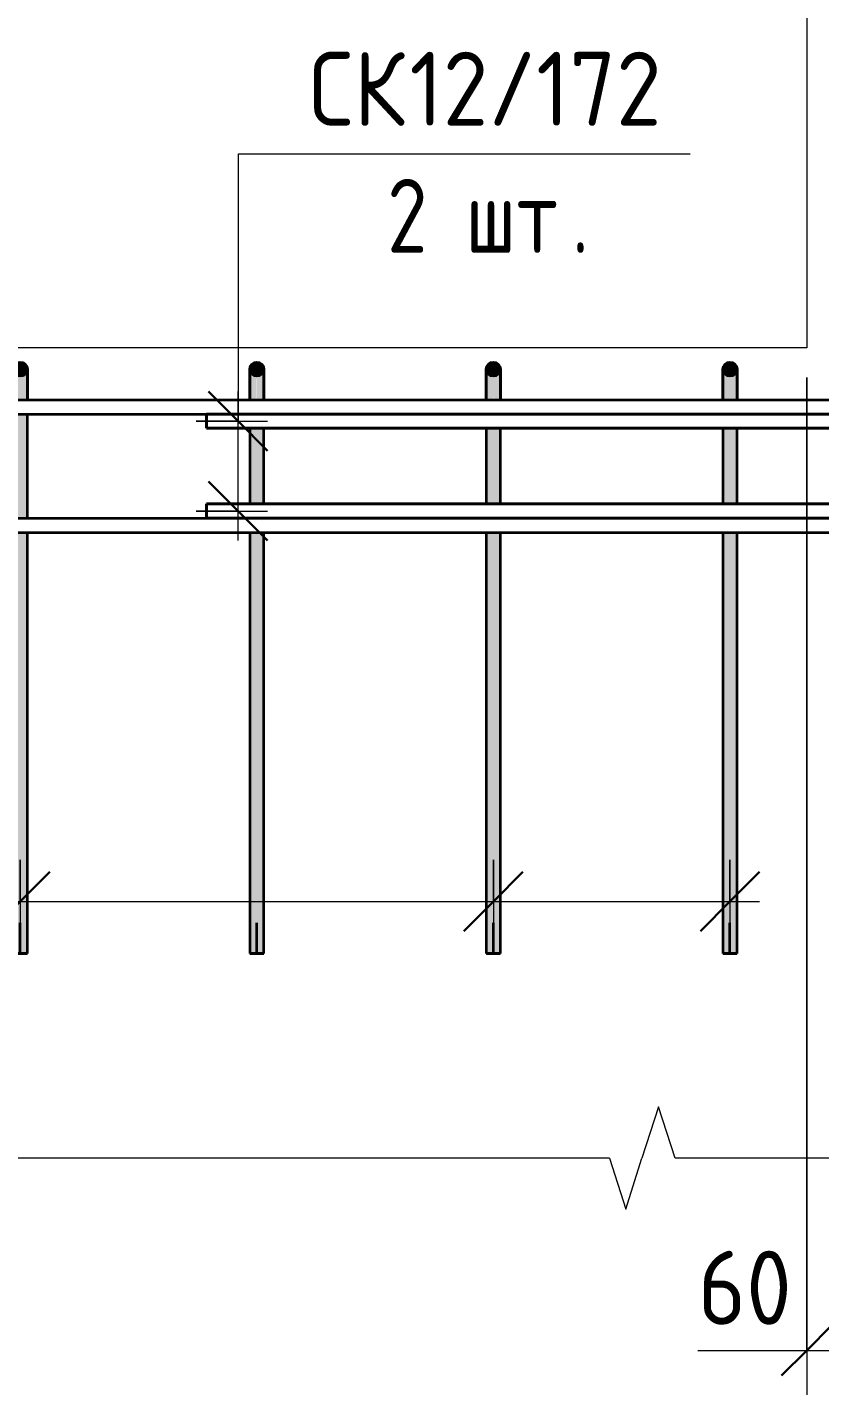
# Model space of a CAD drawing. Header units: millimetres. Extents: x -420 to 46222, y -4716 to 36443.
# Drawn here: x 44489 to 45159, y 530 to 1686 of the extents above; entities that cross this region are included whole.
import ezdxf

# ---------------------------------------------------------------- set-up
doc = ezdxf.new("R2010")
doc.units = ezdxf.units.MM
for name, color, linetype, lineweight in [('AA_Dim', 7, 'Continuous', 9), ('AA_Dim-25', 7, 'Continuous', 9), ('AA_Oformlenie', 7, 'Continuous', 9), ('AA_Vinoska', 7, 'Continuous', 9), ('AF_Stena_Опалубка', 253, 'Continuous', 20), ('KR_Armatura_Tonkie', 7, 'Continuous', 20)]:
    doc.layers.add(name, color=color, linetype=linetype, lineweight=lineweight)
doc.styles.add('ISOCPEUR_6', font='isocpeur.ttf', dxfattribs={"width": 0.9, "height": 62.5})
doc.styles.add('ISOCPEUR_8', font='isocpeur.ttf', dxfattribs={"width": 0.8, "height": 62.5})
doc.dimstyles.new('05_Округл_5мм__прозр__2', dxfattribs={"dimscale": 304.8, "dimtxt": 62.248823, "dimasz": 0.139436, "dimexe": 0.123031, "dimexo": 0.082021, "dimgap": 0.008202, "dimtad": 1, "dimdec": 0, "dimrnd": 5, "dimdsep": 46, "dimtxsty": 'ISOCPEUR_6', "dimblk1": 'OBLIQUE', "dimblk2": 'OBLIQUE', "dimsah": 1, "dimcen": 0.09, "dimdle": 0.123031, "dimazin": 0, "dimtfac": 1, "dimtdec": 4, "dimtix": 1, "dimtmove": 1, "dimatfit": 3, "dimfxl": 1, "dimtvp": 1, "dimtolj": 1, "dimtzin": 0, "dimlwd": 18, "dimlwe": 18, "dimarcsym": 2})
doc.dimstyles.new('10_Раскладка_арматуры_с_засечками_1', dxfattribs={"dimscale": 304.8, "dimtxt": 0.18, "dimasz": 0.164042, "dimexe": 0.082021, "dimexo": 0, "dimgap": 0, "dimtad": 1, "dimdec": 3, "dimrnd": 0.001, "dimdsep": 46, "dimtxsty": 'ISOCPEUR_8', "dimblk1": 'OBLIQUE', "dimblk2": 'OBLIQUE', "dimsah": 1, "dimcen": 0.09, "dimdle": 0.082021, "dimazin": 0, "dimtfac": 1, "dimtdec": 4, "dimtix": 1, "dimtmove": 0, "dimatfit": 3, "dimfxl": 1, "dimtvp": 1, "dimtolj": 1, "dimtzin": 0, "dimlwd": 18, "dimlwe": 18, "dimarcsym": 2})

# ---------------------------------------------------------------- blocks, each defined once
blk = doc.blocks.new('350_Стержень П торец СК-СГ _НесАрм_РабПлоск_ - 350_Стержень П торец СК-СГ _НесАрм_РабПлоск_-V18-Схема обрамления отверстия 1530х1930 _h_')
at = {"layer": 'KR_Armatura_Tonkie', "lineweight": 35}
for points in [[(-32685, 1391), (-32683.4, 1391.2), (-32682, 1391.8), (-32680.8, 1392.8), (-32679.8, 1394), (-32679.2, 1395.4), (-32679, 1397), (-32679.2, 1398.6), (-32679.8, 1400), (-32680.8, 1401.2), (-32682, 1402.2), (-32683.4, 1402.8), (-32685.4, 1402.9), (-32686.6, 1402.8), (-32688, 1402.2), (-32689.2, 1401.2), (-32690.2, 1400), (-32690.8, 1398.6), (-32691, 1397), (-32690.8, 1395.4), (-32690.2, 1394), (-32689.2, 1392.8), (-32688, 1391.8), (-32685.4, 1391.1)], [(-32689.2, 1371), (-32685, 1371), (-32685, 1391), (-32686.6, 1391.2), (-32688.4, 1392.1), (-32689.8, 1393.5), (-32690.4, 1394.6), (-32690.8, 1395.4), (-32690.7, 1392.8), (-32691, 1391.1), (-32690.6, 1372.9), (-32690.2, 1371), (-32689.3, 1371)], [(-32684.8, 1371), (-32679.1, 1371), (-32679.1, 1390.7), (-32679.2, 1393.4), (-32679.2, 1395.4), (-32680.2, 1393.5), (-32681.6, 1392.1), (-32682, 1391.8), (-32683.9, 1391.1), (-32685, 1391), (-32684.9, 1371)], [(-32679, 1390.3), (-32679.3, 1392.7), (-32679.1, 1391.1), (-32679, 1390.4)]]:
    blk.add_hatch(color=256, dxfattribs=at).paths.add_polyline_path(points)
h = blk.add_hatch(color=256, dxfattribs=at)
h.paths.add_polyline_path([(-32690.4, 1371), (-32690.7, 1372.9), (-32690.6, 1371)])
h.paths.add_polyline_path([(-32690.9, 1391.6), (-32690.8, 1394.1), (-32690.9, 1391.8)])
h = blk.add_hatch(color=256, dxfattribs=at)
h.paths.add_polyline_path([(-32685, 903), (-32685, 1259), (-32691, 1259), (-32690.8, 903), (-32686.6, 903)])
h.paths.add_polyline_path([(-32688, 1283), (-32685, 1283), (-32685, 1347), (-32691, 1347), (-32690.8, 1283), (-32688.2, 1283)])
h = blk.add_hatch(color=256, dxfattribs=at)
h.paths.add_polyline_path([(-32685, 903), (-32679, 903), (-32679.2, 1259), (-32685, 1259), (-32685, 949.9)])
h.paths.add_polyline_path([(-32683.7, 1283), (-32679, 1283), (-32679.2, 1347), (-32685, 1347), (-32685, 1283)])
at = {"layer": 'AA_Oformlenie'}
for start, end in [(90, 270), (270, 90)]:
    blk.add_arc((-32685, 1397), 6, start, end, dxfattribs=at)
at = {"layer": 'KR_Armatura_Tonkie', "lineweight": 35}
for p, q in [((-32691, 1347), (-32691, 1283)), ((-32679, 1283), (-32679, 1347)), ((-32691, 1259), (-32691, 903)), ((-32679, 903), (-32679, 1259)), ((-32685, 903), (-32685, 929)), ((-32685, 903), (-32685, 929)), ((-32685, 903), (-32691, 903)), ((-32690.8, 903), (-32685, 903)), ((-32685, 903), (-32690.8, 903)), ((-32690.8, 903), (-32685, 903)), ((-32685, 903), (-32679.2, 903)), ((-32679, 903), (-32685, 903)), ((-32685, 903), (-32679.2, 903)), ((-32679.2, 903), (-32685, 903))]:
    blk.add_line(p, q, dxfattribs=at)
at = {"layer": 'KR_Armatura_Tonkie', "lineweight": 35, "flags": 128}
for points in [[(-32691, 1397), (-32691, 1395), (-32691, 1389.4), (-32691, 1380.6), (-32691, 1371)], [(-32691, 1371), (-32691, 1372.7), (-32691, 1383.2), (-32691, 1391.2), (-32691, 1395.9), (-32691, 1397)], [(-32679, 1371), (-32679, 1372.7), (-32679, 1383.2), (-32679, 1391.2), (-32679, 1395.9), (-32679, 1397)], [(-32679, 1397), (-32679, 1395), (-32679, 1389.4), (-32679, 1380.6), (-32679, 1371)]]:
    blk.add_lwpolyline(points, dxfattribs=at)
at = {"layer": 'KR_Armatura_Tonkie', "lineweight": 35}
blk.add_circle((-32685, 1397), 6, dxfattribs=at)
blk = doc.blocks.new('350_Стержень П торец СК-СГ _НесАрм_РабПлоск_ - 350_Стержень П торец СК-СГ _НесАрм_РабПлоск_-V22-Схема обрамления отверстия 1530х1930 _h_')
at = {"layer": 'KR_Armatura_Tonkie', "lineweight": 35}
for points in [[(-33085, 1391), (-33083.4, 1391.2), (-33082, 1391.8), (-33080.8, 1392.8), (-33079.8, 1394), (-33079.2, 1395.4), (-33079, 1397), (-33079.2, 1398.6), (-33079.8, 1400), (-33080.8, 1401.2), (-33082, 1402.2), (-33084.1, 1402.9), (-33085, 1403), (-33086.6, 1402.8), (-33088, 1402.2), (-33089.2, 1401.2), (-33090.2, 1400), (-33090.8, 1398.6), (-33091, 1397), (-33090.8, 1395.4), (-33090.2, 1394), (-33089.2, 1392.8), (-33088, 1391.8), (-33086.6, 1391.2)], [(-33089.2, 1371), (-33085, 1371), (-33085, 1391), (-33086.6, 1391.2), (-33088.4, 1392.1), (-33089.8, 1393.5), (-33090.4, 1394.6), (-33090.8, 1395.4), (-33090.7, 1392.8), (-33091, 1391.1), (-33090.6, 1372.9), (-33090.2, 1371), (-33089.3, 1371)], [(-33084.8, 1371), (-33079.1, 1371), (-33079.1, 1390.7), (-33079.2, 1393.4), (-33079.2, 1395.4), (-33080.2, 1393.5), (-33081.6, 1392.1), (-33082, 1391.8), (-33084.1, 1391.1), (-33085, 1391), (-33084.9, 1371)], [(-33079, 1390.3), (-33079.3, 1392.7), (-33079.1, 1391.1), (-33079, 1390.4)]]:
    blk.add_hatch(color=256, dxfattribs=at).paths.add_polyline_path(points)
h = blk.add_hatch(color=256, dxfattribs=at)
h.paths.add_polyline_path([(-33090.4, 1371), (-33090.7, 1372.9), (-33090.6, 1371)])
h.paths.add_polyline_path([(-33090.9, 1391.6), (-33090.8, 1394.1), (-33090.9, 1391.8)])
h = blk.add_hatch(color=256, dxfattribs=at)
h.paths.add_polyline_path([(-33085, 903), (-33085, 1259), (-33091, 1259), (-33090.8, 903), (-33086.6, 903)])
h.paths.add_polyline_path([(-33087.8, 1283), (-33085, 1283), (-33085, 1347), (-33091, 1347), (-33090.8, 1283), (-33088, 1283)])
h = blk.add_hatch(color=256, dxfattribs=at)
h.paths.add_polyline_path([(-33085, 903), (-33079, 903), (-33079.2, 1259), (-33085, 1259), (-33085, 949.9)])
h.paths.add_polyline_path([(-33082, 1283), (-33079, 1283), (-33079.2, 1347), (-33085, 1347), (-33085, 1283), (-33082.2, 1283)])
at = {"layer": 'AA_Oformlenie'}
for start, end in [(90, 270), (270, 90)]:
    blk.add_arc((-33085, 1397), 6, start, end, dxfattribs=at)
at = {"layer": 'KR_Armatura_Tonkie', "lineweight": 35}
for p, q in [((-33091, 1347), (-33091, 1283)), ((-33079, 1283), (-33079, 1347)), ((-33091, 1259), (-33091, 903)), ((-33079, 903), (-33079, 1259)), ((-33085, 903), (-33085, 929)), ((-33085, 903), (-33085, 929)), ((-33085, 903), (-33091, 903)), ((-33090.8, 903), (-33085, 903)), ((-33085, 903), (-33090.8, 903)), ((-33090.8, 903), (-33085, 903)), ((-33085, 903), (-33079.2, 903)), ((-33079, 903), (-33085, 903)), ((-33085, 903), (-33079.2, 903)), ((-33079.2, 903), (-33085, 903))]:
    blk.add_line(p, q, dxfattribs=at)
at = {"layer": 'KR_Armatura_Tonkie', "lineweight": 35, "flags": 128}
for points in [[(-33091, 1397), (-33091, 1395), (-33091, 1389.4), (-33091, 1380.6), (-33091, 1371)], [(-33091, 1371), (-33091, 1372.7), (-33091, 1383.2), (-33091, 1391.2), (-33091, 1395.9), (-33091, 1397)], [(-33079, 1371), (-33079, 1372.7), (-33079, 1383.2), (-33079, 1391.2), (-33079, 1395.9), (-33079, 1397)], [(-33079, 1397), (-33079, 1395), (-33079, 1389.4), (-33079, 1380.6), (-33079, 1371)]]:
    blk.add_lwpolyline(points, dxfattribs=at)
at = {"layer": 'KR_Armatura_Tonkie', "lineweight": 35}
blk.add_circle((-33085, 1397), 6, dxfattribs=at)
blk = doc.blocks.new('350_Стержень П торец СК-СГ _НесАрм_РабПлоск_ - 350_Стержень П торец СК-СГ _НесАрм_РабПлоск_-V23-Схема обрамления отверстия 1530х1930 _h_')
at = {"layer": 'KR_Armatura_Tonkie', "lineweight": 35}
for points in [[(-32885, 1391), (-32883.4, 1391.2), (-32882, 1391.8), (-32880.8, 1392.8), (-32879.4, 1395), (-32879.2, 1395.4), (-32879, 1397), (-32879.4, 1399), (-32879.8, 1400), (-32880.8, 1401.2), (-32882, 1402.2), (-32883.4, 1402.8), (-32885, 1403), (-32886.6, 1402.8), (-32888, 1402.2), (-32889.2, 1401.2), (-32890.2, 1400), (-32890.8, 1398.6), (-32891, 1397), (-32890.8, 1395.4), (-32890.2, 1394), (-32889.2, 1392.8), (-32888, 1391.8), (-32886.6, 1391.2)], [(-32890.4, 1371), (-32885, 1371), (-32885, 1391), (-32886.6, 1391.2), (-32888.4, 1392.1), (-32889.8, 1393.5), (-32890.4, 1394.6), (-32890.8, 1395.4), (-32890.7, 1392.8), (-32891, 1391.1), (-32890.6, 1372.9)], [(-32884.8, 1371), (-32879.1, 1371), (-32879.1, 1390.7), (-32879.3, 1392.7), (-32879.2, 1395.4), (-32880.2, 1393.5), (-32881.6, 1392.1), (-32882, 1391.8), (-32883.9, 1391.1), (-32885, 1391), (-32884.9, 1371)], [(-32879, 1390.3), (-32879.3, 1392.7), (-32879.1, 1391.1), (-32879, 1390.4)]]:
    blk.add_hatch(color=256, dxfattribs=at).paths.add_polyline_path(points)
h = blk.add_hatch(color=256, dxfattribs=at)
h.paths.add_polyline_path([(-32890.4, 1371), (-32890.7, 1372.9), (-32890.8, 1371)])
h.paths.add_polyline_path([(-32890.9, 1391.6), (-32890.8, 1394.1), (-32890.9, 1391.8)])
h = blk.add_hatch(color=256, dxfattribs=at)
h.paths.add_polyline_path([(-32885, 903), (-32885, 1259), (-32891, 1259), (-32890.8, 903), (-32886.6, 903)])
h.paths.add_polyline_path([(-32890.3, 1283), (-32885, 1283), (-32885, 1347), (-32891, 1347), (-32890.8, 1283)])
h = blk.add_hatch(color=256, dxfattribs=at)
h.paths.add_polyline_path([(-32885, 903), (-32879, 903), (-32879.2, 1259), (-32885, 1259), (-32885, 949.9)])
h.paths.add_polyline_path([(-32885, 1283), (-32879, 1283), (-32879.2, 1347), (-32885, 1347), (-32885, 1312.5)])
at = {"layer": 'AA_Oformlenie'}
for start, end in [(90, 270), (270, 90)]:
    blk.add_arc((-32885, 1397), 6, start, end, dxfattribs=at)
at = {"layer": 'KR_Armatura_Tonkie', "lineweight": 35}
for p, q in [((-32891, 1347), (-32891, 1283)), ((-32879, 1283), (-32879, 1347)), ((-32891, 1259), (-32891, 903)), ((-32879, 903), (-32879, 1259)), ((-32885, 903), (-32885, 929)), ((-32885, 903), (-32885, 929)), ((-32885, 903), (-32891, 903)), ((-32890.8, 903), (-32885, 903)), ((-32885, 903), (-32890.8, 903)), ((-32890.8, 903), (-32885, 903)), ((-32885, 903), (-32879.3, 903)), ((-32879, 903), (-32885, 903)), ((-32885, 903), (-32879.3, 903)), ((-32879.3, 903), (-32885, 903))]:
    blk.add_line(p, q, dxfattribs=at)
at = {"layer": 'KR_Armatura_Tonkie', "lineweight": 35, "flags": 128}
for points in [[(-32891, 1397), (-32891, 1395), (-32891, 1389.4), (-32891, 1380.6), (-32891, 1371)], [(-32891, 1371), (-32891, 1372.7), (-32891, 1383.2), (-32891, 1391.2), (-32891, 1395.9), (-32891, 1397)], [(-32879, 1371), (-32879, 1372.7), (-32879, 1383.2), (-32879, 1391.2), (-32879, 1395.9), (-32879, 1397)], [(-32879, 1397), (-32879, 1395), (-32879, 1389.4), (-32879, 1380.6), (-32879, 1371)]]:
    blk.add_lwpolyline(points, dxfattribs=at)
at = {"layer": 'KR_Armatura_Tonkie', "lineweight": 35}
blk.add_circle((-32885, 1397), 6, dxfattribs=at)
blk = doc.blocks.new('350_Стержень П торец СК-СГ _НесАрм_РабПлоск_ - 350_Стержень П торец СК-СГ _НесАрм_РабПлоск_-V25-Схема обрамления отверстия 1530х1930 _h_')
at = {"layer": 'KR_Armatura_Tonkie', "lineweight": 35}
for points in [[(-33285, 1391), (-33283.4, 1391.2), (-33282, 1391.8), (-33280.8, 1392.8), (-33279.8, 1394), (-33279.2, 1395.4), (-33279, 1397), (-33279.2, 1398.6), (-33279.8, 1400), (-33280.8, 1401.2), (-33282, 1402.2), (-33283.4, 1402.8), (-33285, 1403), (-33286.6, 1402.8), (-33288.8, 1401.6), (-33289.2, 1401.2), (-33290.2, 1400), (-33290.8, 1398.6), (-33291, 1397), (-33290.8, 1395.4), (-33290.2, 1394), (-33288.8, 1392.4), (-33288, 1391.8), (-33286.6, 1391.2)], [(-33289.2, 1371), (-33285, 1371), (-33285, 1391), (-33286.6, 1391.2), (-33288.8, 1392.4), (-33289.8, 1393.5), (-33290.4, 1394.6), (-33290.8, 1395.4), (-33290.7, 1392.8), (-33291, 1391.1), (-33290.6, 1372.9), (-33290.2, 1371), (-33289.3, 1371)], [(-33284.8, 1371), (-33279.1, 1371), (-33279.1, 1390.7), (-33279.2, 1393.4), (-33279.2, 1395.4), (-33280.2, 1393.5), (-33281.6, 1392.1), (-33282, 1391.8), (-33283.9, 1391.1), (-33285, 1391), (-33284.9, 1371)], [(-33279, 1390.3), (-33279.3, 1392.7), (-33279.1, 1391.1), (-33279, 1390.4)]]:
    blk.add_hatch(color=256, dxfattribs=at).paths.add_polyline_path(points)
h = blk.add_hatch(color=256, dxfattribs=at)
h.paths.add_polyline_path([(-33290.6, 1371), (-33290.4, 1371), (-33290.7, 1372.9), (-33290.8, 1371)])
h.paths.add_polyline_path([(-33290.9, 1391.6), (-33290.8, 1394.1), (-33290.9, 1391.8)])
h = blk.add_hatch(color=256, dxfattribs=at)
h.paths.add_polyline_path([(-33285, 903), (-33285, 1259), (-33291, 1259), (-33290.8, 903), (-33286.6, 903)])
h.paths.add_polyline_path([(-33290.3, 1271), (-33285, 1271), (-33285, 1359), (-33291, 1359), (-33290.8, 1271)])
h = blk.add_hatch(color=256, dxfattribs=at)
h.paths.add_polyline_path([(-33285, 903), (-33279, 903), (-33279.2, 1259), (-33285, 1259), (-33285, 949.9)])
h.paths.add_polyline_path([(-33279.3, 1271), (-33279, 1271), (-33279.2, 1359), (-33285, 1359), (-33285, 1271), (-33279.8, 1271)])
at = {"layer": 'AA_Oformlenie'}
for start, end in [(90, 270), (270, 90)]:
    blk.add_arc((-33285, 1397), 6, start, end, dxfattribs=at)
at = {"layer": 'KR_Armatura_Tonkie', "lineweight": 35}
for p, q in [((-33291, 1359), (-33291, 1271)), ((-33279, 1271), (-33279, 1359)), ((-33291, 1259), (-33291, 903)), ((-33279, 903), (-33279, 1259)), ((-33285, 903), (-33285, 929)), ((-33285, 903), (-33285, 929)), ((-33285, 903), (-33291, 903)), ((-33290.8, 903), (-33285, 903)), ((-33285, 903), (-33290.8, 903)), ((-33290.8, 903), (-33285, 903)), ((-33285, 903), (-33279.2, 903)), ((-33279, 903), (-33285, 903)), ((-33285, 903), (-33279.2, 903)), ((-33279.2, 903), (-33285, 903))]:
    blk.add_line(p, q, dxfattribs=at)
at = {"layer": 'KR_Armatura_Tonkie', "lineweight": 35, "flags": 128}
for points in [[(-33291, 1397), (-33291, 1395), (-33291, 1389.4), (-33291, 1380.6), (-33291, 1371)], [(-33291, 1371), (-33291, 1372.7), (-33291, 1383.2), (-33291, 1391.2), (-33291, 1395.9), (-33291, 1397)], [(-33279, 1371), (-33279, 1372.7), (-33279, 1383.2), (-33279, 1391.2), (-33279, 1395.9), (-33279, 1397)], [(-33279, 1397), (-33279, 1395), (-33279, 1389.4), (-33279, 1380.6), (-33279, 1371)]]:
    blk.add_lwpolyline(points, dxfattribs=at)
at = {"layer": 'KR_Armatura_Tonkie', "lineweight": 35}
blk.add_circle((-33285, 1397), 6, dxfattribs=at)
blk = doc.blocks.new('011_Прямоугольник обрыва _ЭлУзла_ - 011_Прямоугольник обрыва _ЭлУзла_-4186116-Схема обрамления отверстия 1530х1930 _h_')
at = {"layer": 'AA_Oformlenie'}
for p, q in [((-32786.9, 730), (-34010.1, 730)), ((-32120, 730), (-32731.3, 730))]:
    blk.add_line(p, q, dxfattribs=at)
blk = doc.blocks.new('DIMBLOCK126-Схема обрамления отверстия 1530х1930 _h_')
at = {"layer": 'AA_Dim-25', "lineweight": 18}
for p, q in [((45148.4, 1390), (45148.4, 529.9)), ((45148.4, 567.4), (45148.4, 1390)), ((45210.4, 890), (45210.4, 529.9)), ((45210.4, 567.4), (45210.4, 890)), ((45056.3, 567.4), (45160.3, 567.4)), ((45110.9, 567.4), (45210.4, 567.4)), ((45160.3, 567.4), (45179.4, 567.4))]:
    blk.add_line(p, q, dxfattribs=at)
at = {"layer": 'AA_Dim-25', "lineweight": 30}
for p, q in [((45148.4, 567.4), (45169.6, 588.7)), ((45210.4, 567.4), (45231.6, 588.7)), ((45148.4, 567.4), (45127.1, 546.2)), ((45210.4, 567.4), (45189.1, 546.2))]:
    blk.add_line(p, q, dxfattribs=at)
at = {"layer": 'AA_Dim-25', "color": 0, "lineweight": 18, "insert": (45056.3, 651.6), "char_height": 62.5, "width": 94.81, "attachment_point": 1, "line_spacing_factor": 1.149209, "style": 'ISOCPEUR_6'}
blk.add_mtext('60', dxfattribs=at)
blk = doc.blocks.new('_Oblique')
at = {"color": 0, "linetype": 'ByBlock', "lineweight": -2}
blk.add_line((-0.5, -0.5), (0.5, 0.5), dxfattribs=at)
blk = doc.blocks.new('DIMBLOCK132-Схема обрамления отверстия 1530х1930 _h_')
at = {"layer": 'AA_Dim-25', "lineweight": 18}
for p, q in [((44283.4, 982.2), (44283.4, 921.9)), ((44283.4, 946.9), (44283.4, 982.2)), ((44483.4, 982.2), (44483.4, 921.9)), ((44483.4, 946.9), (44483.4, 982.2)), ((44283.4, 946.9), (44483.4, 946.9))]:
    blk.add_line(p, q, dxfattribs=at)
at = {"layer": 'AA_Dim-25', "lineweight": 30}
for p, q in [((44283.4, 946.9), (44308.4, 971.9)), ((44483.4, 946.9), (44508.4, 971.9)), ((44283.4, 946.9), (44258.4, 921.9)), ((44483.4, 946.9), (44458.4, 921.9))]:
    blk.add_line(p, q, dxfattribs=at)
blk = doc.blocks.new('DIMBLOCK133-Схема обрамления отверстия 1530х1930 _h_')
at = {"layer": 'AA_Dim-25', "lineweight": 18}
for p, q in [((44483.4, 982.2), (44483.4, 921.9)), ((44483.4, 946.9), (44483.4, 982.2)), ((44883.4, 982.2), (44883.4, 921.9)), ((44883.4, 946.9), (44883.4, 982.2)), ((44483.4, 946.9), (44883.4, 946.9))]:
    blk.add_line(p, q, dxfattribs=at)
at = {"layer": 'AA_Dim-25', "lineweight": 30}
for p, q in [((44483.4, 946.9), (44508.4, 971.9)), ((44883.4, 946.9), (44908.4, 971.9)), ((44483.4, 946.9), (44458.4, 921.9)), ((44883.4, 946.9), (44858.4, 921.9))]:
    blk.add_line(p, q, dxfattribs=at)
blk = doc.blocks.new('DIMBLOCK134-Схема обрамления отверстия 1530х1930 _h_')
at = {"layer": 'AA_Dim-25', "lineweight": 18}
for p, q in [((44883.4, 982.2), (44883.4, 921.9)), ((44883.4, 946.9), (44883.4, 982.2)), ((45083.4, 982.2), (45083.4, 921.9)), ((45083.4, 946.9), (45083.4, 982.2)), ((44883.4, 946.9), (45108.4, 946.9))]:
    blk.add_line(p, q, dxfattribs=at)
at = {"layer": 'AA_Dim-25', "lineweight": 30}
for p, q in [((44883.4, 946.9), (44908.4, 971.9)), ((45083.4, 946.9), (45108.4, 971.9)), ((44883.4, 946.9), (44858.4, 921.9)), ((45083.4, 946.9), (45058.4, 921.9))]:
    blk.add_line(p, q, dxfattribs=at)
blk = doc.blocks.new('042_М_Арматуры - Диам длина поз _ Комментарий-3662934-Схема обрамления отверстия 1530х1930 _h_')
at = {"layer": 'AA_Vinoska'}
blk.add_line((-35073.4, 947.3), (-34723.4, 947.3), dxfattribs=at)
blk = doc.blocks.new('DIMBLOCK139-Схема обрамления отверстия 1530х1930 _h_')
at = {"layer": 'AA_Dim-25', "lineweight": 30}
for p, q in [((44667.5, 1353), (44642.5, 1378)), ((44667.5, 1353), (44692.5, 1328)), ((44667.5, 1277), (44642.5, 1302)), ((44667.5, 1277), (44692.5, 1252))]:
    blk.add_line(p, q, dxfattribs=at)
at = {"layer": 'AA_Dim-25', "lineweight": 18}
for p, q in [((44667.5, 1252), (44667.5, 1378)), ((44632.1, 1353), (44692.5, 1353)), ((44667.5, 1353), (44632.1, 1353)), ((44632.1, 1277), (44692.5, 1277)), ((44667.5, 1277), (44632.1, 1277))]:
    blk.add_line(p, q, dxfattribs=at)

msp = doc.modelspace()

# ---------------------------------------------------------------- linework, layer by layer
at = {"layer": 'AA_Vinoska'}
for p, q in [((44667.789, 1578.979), (44699.7906, 1578.979)), ((44667.789, 1351.0429), (44667.789, 1578.979)), ((45023.0484, 773.3251), (45008.9713, 730)), ((45037.1256, 730), (45023.0484, 773.3251)), ((44981.4713, 730), (44995.2213, 686.6987)), ((44995.2213, 686.6987), (45008.9713, 730))]:
    msp.add_line(p, q, dxfattribs=at)
at = {"layer": 'AF_Stena_Опалубка'}
for p, q in [((45148.3974, 3345), (45148.3974, 1415)), ((45148.3974, 1415), (43618.3974, 1415))]:
    msp.add_line(p, q, dxfattribs=at)
at = {"layer": 'KR_Armatura_Tonkie', "lineweight": 35}
for p, q in [((43288.0634, 1371), (45458.0634, 1371)), ((43288.0634, 1371), (45458.0634, 1371)), ((43498.0634, 1371), (45358.0634, 1371)), ((43288.0634, 1359), (45458.0634, 1359)), ((43288.0634, 1359), (45458.0634, 1359)), ((43498.0634, 1359), (45358.0634, 1359)), ((44640.8078, 1359), (45413.8078, 1359)), ((44640.8078, 1347), (44640.8078, 1359)), ((45413.8078, 1359), (44640.8078, 1359)), ((44640.8078, 1359), (44640.8078, 1347)), ((44640.8078, 1347), (45413.8078, 1347)), ((45413.8078, 1347), (44640.8078, 1347)), ((44640.8078, 1283), (45413.8078, 1283)), ((44640.8078, 1271), (44640.8078, 1283)), ((45413.8078, 1283), (44640.8078, 1283)), ((44640.8078, 1283), (44640.8078, 1271)), ((43288.0634, 1271), (45458.0634, 1271)), ((43288.0634, 1271), (45458.0634, 1271)), ((44640.8078, 1271), (45413.8078, 1271)), ((45413.8078, 1271), (44640.8078, 1271)), ((43288.0634, 1259), (45458.0634, 1259)), ((43288.0634, 1259), (45458.0634, 1259))]:
    msp.add_line(p, q, dxfattribs=at)

# ---------------------------------------------------------------- block references
at = {"layer": 'AA_Oformlenie'}
msp.add_blockref('011_Прямоугольник обрыва _ЭлУзла_ - 011_Прямоугольник обрыва _ЭлУзла_-4186116-Схема обрамления отверстия 1530х1930 _h_', (77768.3974, 0), dxfattribs=at)
at = {"layer": 'AA_Vinoska'}
msp.add_blockref('042_М_Арматуры - Диам длина поз _ Комментарий-3662934-Схема обрамления отверстия 1530х1930 _h_', (79773.1564, 631.6746), dxfattribs=at)
at = {"layer": 'KR_Armatura_Tonkie', "lineweight": 35}
for name in ['350_Стержень П торец СК-СГ _НесАрм_РабПлоск_ - 350_Стержень П торец СК-СГ _НесАрм_РабПлоск_-V25-Схема обрамления отверстия 1530х1930 _h_', '350_Стержень П торец СК-СГ _НесАрм_РабПлоск_ - 350_Стержень П торец СК-СГ _НесАрм_РабПлоск_-V22-Схема обрамления отверстия 1530х1930 _h_', '350_Стержень П торец СК-СГ _НесАрм_РабПлоск_ - 350_Стержень П торец СК-СГ _НесАрм_РабПлоск_-V23-Схема обрамления отверстия 1530х1930 _h_', '350_Стержень П торец СК-СГ _НесАрм_РабПлоск_ - 350_Стержень П торец СК-СГ _НесАрм_РабПлоск_-V18-Схема обрамления отверстия 1530х1930 _h_']:
    msp.add_blockref(name, (77768.3974, 0), dxfattribs=at)

# ---------------------------------------------------------------- texts
at = {"layer": 'AA_Vinoska', "char_height": 62.5, "attachment_point": 1}
for s, insert, width, style in [('СК', (44727.6566, 1665.3316), 102.816422, 'ISOCPEUR_6'), ('12/172', (44812.4887, 1665.3316), 263.354344, 'ISOCPEUR_6'), ('2 ', (44793.5316, 1557.8553), 80.16875, 'ISOCPEUR_8'), ('шт', (44859.6775, 1557.8553), 109.0295, 'ISOCPEUR_8'), ('\\fISOCPEUR|b0|i0|c204|p34|;\\W.8;.', (44949.6358, 1557.8553), 17.637125, 'ISOCPEUR_8')]:
    msp.add_mtext(s, dxfattribs=dict(at, insert=insert, width=width, style=style))

# ---------------------------------------------------------------- dimensions: what is measured, and where the dimension line sits
at = {"layer": 'AA_Dim', "lineweight": 18}
dim = msp.add_linear_dim(base=(45210.3974, 567.4403), p1=(45148.3974, 1415), p2=(45210.3974, 915), dimstyle='05_Округл_5мм__прозр__2', override={"dimpost": '<>', "dimfxl": 503.829336}, dxfattribs=at)
dim.commit()
dim.dimension.update_dxf_attribs({"geometry": 'DIMBLOCK126-Схема обрамления отверстия 1530х1930 _h_', "text_midpoint": (45103.7044, 609.9271), "dimtype": 160})
dim = msp.add_linear_dim(base=(44667.4946, 1353), p1=(44632.1393, 1277), p2=(44632.1393, 1353), angle=90, dimstyle='10_Раскладка_арматуры_с_засечками_1', override={"dimpost": '<>', "dimfxl": 76}, dxfattribs=at)
dim.commit()
dim.dimension.update_dxf_attribs({"geometry": 'DIMBLOCK139-Схема обрамления отверстия 1530х1930 _h_', "text_midpoint": (44636.2446, 1315)})
for base, p1, p2, override, picture, middle in [((44483.3974, 946.884), (44283.3974, 982.2394), (44483.3974, 982.2394), {"dimpost": '<>', "dimfxl": 200}, 'DIMBLOCK132-Схема обрамления отверстия 1530х1930 _h_', (44383.3974, 978.134)), ((44883.3974, 946.884), (44483.3974, 982.2394), (44883.3974, 982.2394), {"dimpost": '<>', "dimfxl": 400}, 'DIMBLOCK133-Схема обрамления отверстия 1530х1930 _h_', (44683.3974, 978.134)), ((45083.3974, 946.884), (44883.3974, 982.2394), (45083.3974, 982.2394), {"dimpost": '<>', "dimfxl": 200}, 'DIMBLOCK134-Схема обрамления отверстия 1530х1930 _h_', (44983.3974, 978.134))]:
    dim = msp.add_linear_dim(base=base, p1=p1, p2=p2, dimstyle='10_Раскладка_арматуры_с_засечками_1', override=override, dxfattribs=at)
    dim.commit()
    dim.dimension.update_dxf_attribs({"geometry": picture, "text_midpoint": middle})

doc.saveas('drawing.dxf')
